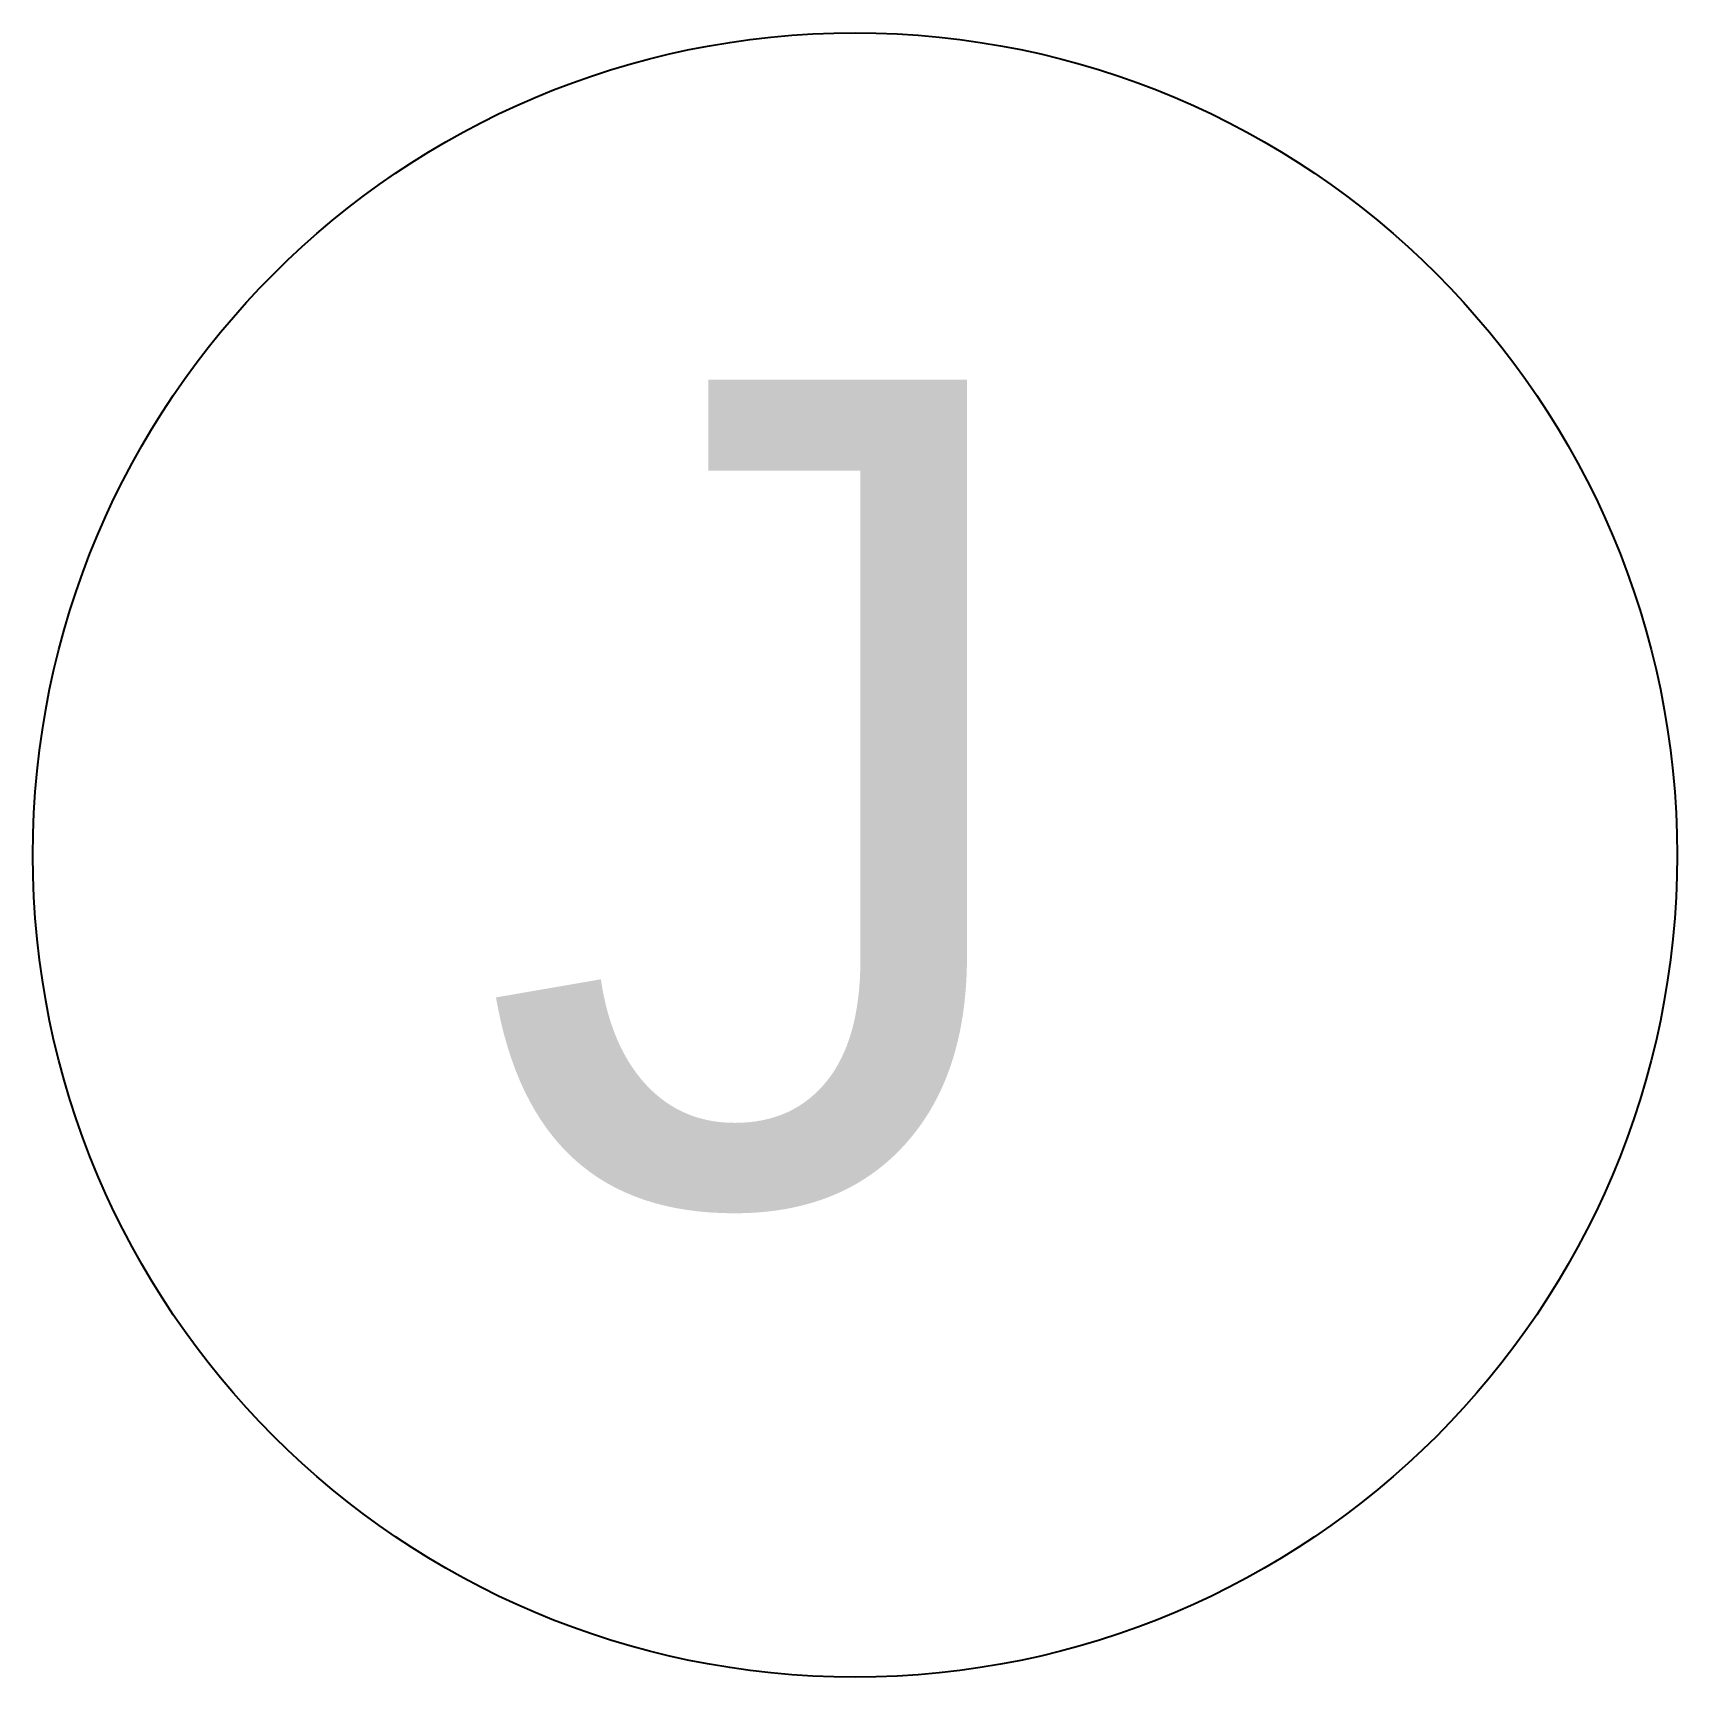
# Model space of a CAD drawing. Header units: inches. Extents: x 266.02 to 270.02, y 205.49 to 209.49.
import ezdxf

# ---------------------------------------------------------------- set-up
doc = ezdxf.new("R2010")
doc.units = ezdxf.units.IN
doc.header["$MEASUREMENT"] = 0
doc.layers.get('0').update_dxf_attribs({"color": 1})
doc.styles.get("Standard").update_dxf_attribs({"font": 'Arial.ttf', "height": 2})

msp = doc.modelspace()

# ---------------------------------------------------------------- linework, layer by layer
msp.add_circle((268.0242, 207.4934), 2)

# ---------------------------------------------------------------- texts
msp.add_text('J', height=2).set_placement((267.1071, 206.6502))

doc.saveas('drawing.dxf')
